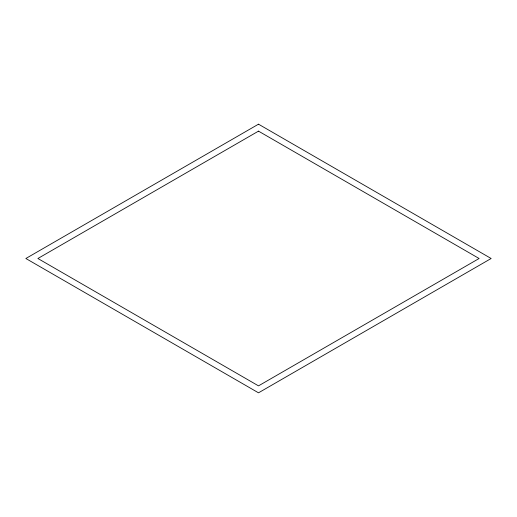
<?xml version="1.0" encoding="UTF-8"?>
<svg xmlns="http://www.w3.org/2000/svg" width="517" height="517" viewBox="0 0 517 517"><rect width="100%" height="100%" fill="white"/><g stroke="black" fill="none" stroke-linecap="round" stroke-linejoin="round"><path stroke-width="0.78" d="M258.5 124.183L25.85 258.5L258.5 392.817L491.15 258.5L258.5 124.183M258.5 131.137L37.896 258.5L258.5 385.863L479.104 258.5L258.5 131.137"/></g></svg>
